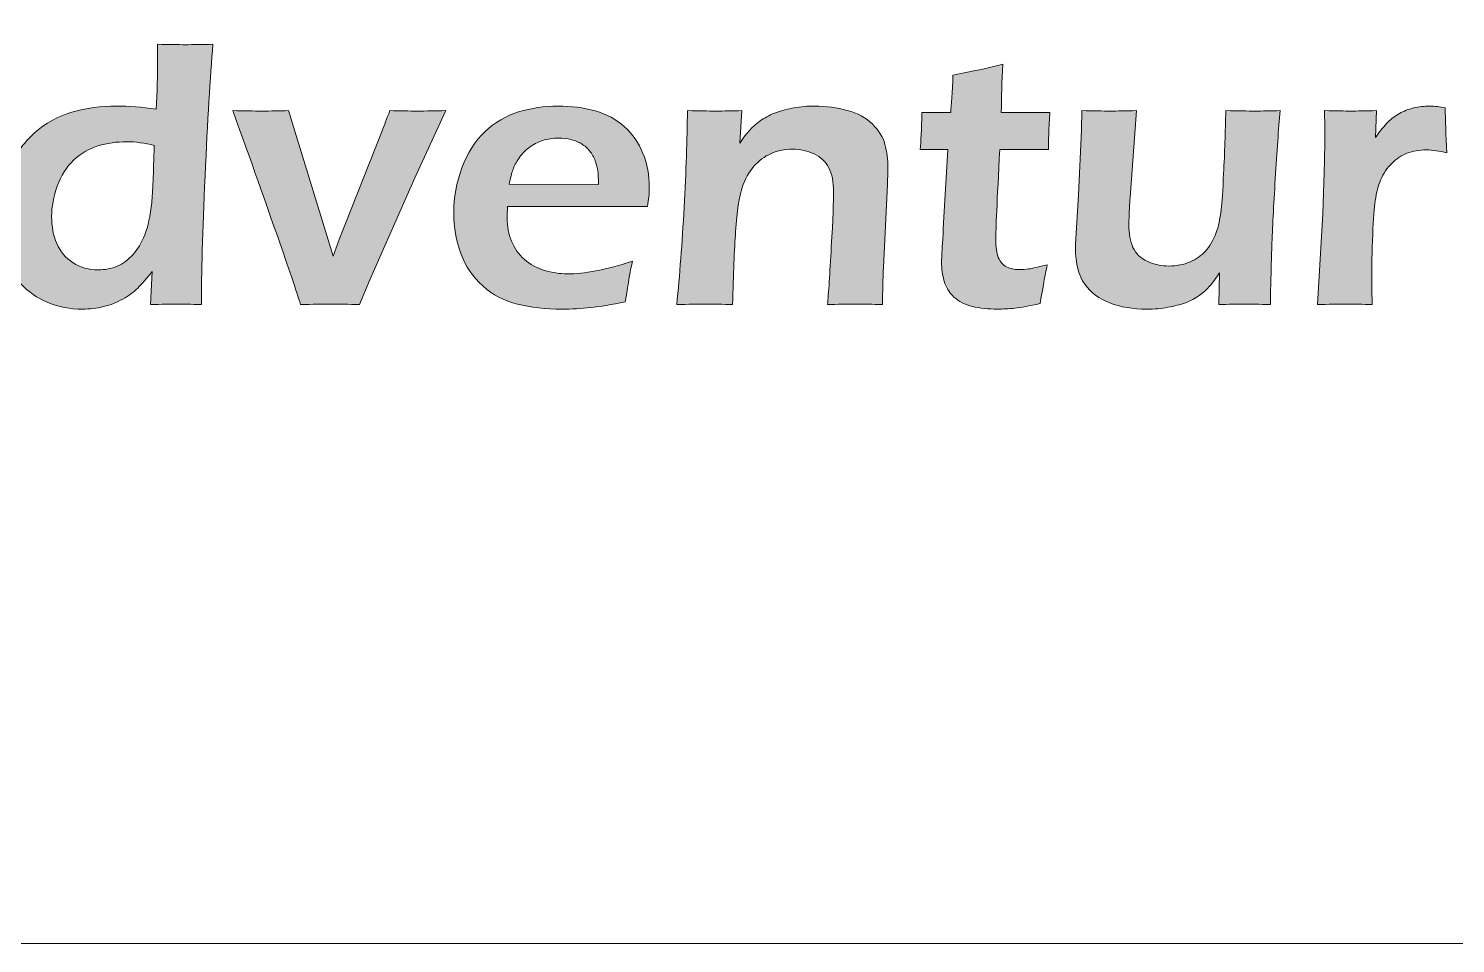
# Model space of a CAD drawing. Header units: inches. Extents: x -5.25 to 4.1, y -1.02 to 4.
# Drawn here: x 1.714 to 2.272, y 0.4 to 0.758 of the extents above; entities that cross this region are included whole.
import ezdxf

# ---------------------------------------------------------------- set-up
doc = ezdxf.new("R2010")
doc.units = ezdxf.units.IN
doc.header["$MEASUREMENT"] = 0
doc.layers.add('Layer 1', color=7, linetype='Continuous', lineweight=0)

# ---------------------------------------------------------------- blocks, each defined once
blk = doc.blocks.new('Block_1')
at = {"layer": 'Layer 1', "true_color": 0x231f20, "transparency": 33554687}
h = blk.add_hatch(color=250, dxfattribs=at)
h.dxf.hatch_style = 2
edge = h.paths.add_edge_path()
edge.add_spline(control_points=[(1.7628, 0.71221), (1.75907, 0.71322), (1.75549, 0.7137), (1.75205, 0.7137), (1.74813, 0.7137), (1.74437, 0.71316), (1.74079, 0.71206), (1.73721, 0.71098), (1.73404, 0.70911), (1.73128, 0.70648), (1.72852, 0.70383), (1.72639, 0.70045), (1.7249, 0.69633), (1.72341, 0.69219), (1.72266, 0.68822), (1.72266, 0.68439), (1.72266, 0.68056), (1.72335, 0.67706), (1.72471, 0.67387), (1.72608, 0.67069), (1.7282, 0.66817), (1.73109, 0.66634), (1.73397, 0.6645), (1.73723, 0.66357), (1.74087, 0.66357), (1.7436, 0.66357), (1.74608, 0.66406), (1.74832, 0.66503), (1.75056, 0.666), (1.7526, 0.66749), (1.75444, 0.6695), (1.75628, 0.67152), (1.75783, 0.67413), (1.7591, 0.6773), (1.76037, 0.68049), (1.76127, 0.68472), (1.76182, 0.68998), (1.76217, 0.69386), (1.7625, 0.70128), (1.7628, 0.71221)], knot_values=[0, 0, 0, 0, 1, 1, 1, 2, 2, 2, 3, 3, 3, 4, 4, 4, 5, 5, 5, 6, 6, 6, 7, 7, 7, 8, 8, 8, 9, 9, 9, 10, 10, 10, 11, 11, 11, 12, 12, 12, 13, 13, 13, 13], degree=3, periodic=0)
edge = h.paths.add_edge_path()
edge.add_spline(control_points=[(1.78123, 0.65), (1.7771, 0.65011), (1.77389, 0.65015), (1.77161, 0.65015), (1.76912, 0.65015), (1.76569, 0.65011), (1.76131, 0.65), (1.76131, 0.65), (1.76196, 0.66298), (1.76196, 0.66298), (1.75978, 0.66014), (1.7579, 0.65796), (1.75633, 0.65641), (1.75477, 0.65488), (1.75283, 0.65344), (1.75052, 0.65213), (1.7482, 0.65081), (1.74571, 0.64982), (1.74302, 0.64918), (1.74034, 0.64853), (1.73755, 0.64821), (1.73467, 0.64821), (1.72989, 0.64821), (1.72542, 0.64907), (1.72124, 0.65082), (1.71706, 0.65256), (1.71351, 0.65502), (1.71058, 0.65816), (1.70764, 0.66132), (1.70548, 0.66508), (1.70409, 0.66943), (1.7027, 0.67379), (1.702, 0.67832), (1.702, 0.68305), (1.702, 0.68956), (1.70324, 0.69591), (1.70572, 0.70211), (1.70821, 0.70829), (1.71162, 0.71331), (1.71594, 0.71714), (1.72026, 0.72097), (1.72515, 0.72367), (1.73062, 0.72527), (1.73608, 0.72686), (1.74195, 0.72766), (1.74821, 0.72766), (1.75273, 0.72766), (1.75785, 0.72724), (1.76356, 0.72639), (1.76394, 0.73286), (1.76412, 0.73964), (1.76412, 0.74676), (1.76412, 0.74676), (1.76412, 0.75183), (1.76412, 0.75183), (1.7688, 0.75172), (1.77238, 0.75168), (1.77487, 0.75168), (1.77811, 0.75168), (1.78174, 0.75172), (1.78577, 0.75183), (1.78468, 0.73919), (1.78365, 0.72201), (1.78268, 0.70024), (1.78171, 0.67848), (1.78123, 0.66174), (1.78123, 0.65)], knot_values=[0, 0, 0, 0, 1, 1, 1, 2, 2, 2, 3, 3, 3, 4, 4, 4, 5, 5, 5, 6, 6, 6, 7, 7, 7, 8, 8, 8, 9, 9, 9, 10, 10, 10, 11, 11, 11, 12, 12, 12, 13, 13, 13, 14, 14, 14, 15, 15, 15, 16, 16, 16, 17, 17, 17, 18, 18, 18, 19, 19, 19, 20, 20, 20, 21, 21, 21, 22, 22, 22, 22], degree=3, periodic=0)
h = blk.add_hatch(color=250, dxfattribs=at)
h.dxf.hatch_style = 2
edge = h.paths.add_edge_path()
edge.add_spline(control_points=[(2.11199, 0.6656), (2.1114, 0.66286), (2.11045, 0.65778), (2.10916, 0.65038), (2.10498, 0.64943), (2.1017, 0.64883), (2.09931, 0.64859), (2.09692, 0.64833), (2.09469, 0.64821), (2.0926, 0.64821), (2.08891, 0.64821), (2.08563, 0.64856), (2.08271, 0.64925), (2.07981, 0.64996), (2.07741, 0.65118), (2.07551, 0.65294), (2.07362, 0.65472), (2.07235, 0.65678), (2.07167, 0.65914), (2.071, 0.6615), (2.07067, 0.66395), (2.07067, 0.66649), (2.07067, 0.66713), (2.07069, 0.66801), (2.07074, 0.66909), (2.07079, 0.67019), (2.07099, 0.67372), (2.07134, 0.67969), (2.07134, 0.67969), (2.07305, 0.71072), (2.07305, 0.71072), (2.07305, 0.71072), (2.06231, 0.71072), (2.06231, 0.71072), (2.06255, 0.7137), (2.06278, 0.71851), (2.06298, 0.72512), (2.06298, 0.72512), (2.07422, 0.72512), (2.07422, 0.72512), (2.07451, 0.728), (2.07481, 0.73291), (2.07511, 0.73981), (2.07511, 0.73981), (2.08392, 0.74154), (2.08392, 0.74154), (2.08577, 0.74188), (2.08933, 0.7427), (2.09461, 0.74399), (2.09425, 0.73728), (2.09405, 0.73098), (2.094, 0.72512), (2.094, 0.72512), (2.11296, 0.72512), (2.11296, 0.72512), (2.11262, 0.71841), (2.11244, 0.71361), (2.11244, 0.71072), (2.11244, 0.71072), (2.09342, 0.71072), (2.09342, 0.71072), (2.09237, 0.69048), (2.09184, 0.67877), (2.09184, 0.67559), (2.09184, 0.6725), (2.09218, 0.67011), (2.09285, 0.66843), (2.09353, 0.66673), (2.0946, 0.66551), (2.0961, 0.66477), (2.09759, 0.66402), (2.09918, 0.66366), (2.10088, 0.66366), (2.10212, 0.66366), (2.10343, 0.66375), (2.10479, 0.66395), (2.10616, 0.66414), (2.10856, 0.6647), (2.11199, 0.6656)], knot_values=[0, 0, 0, 0, 1, 1, 1, 2, 2, 2, 3, 3, 3, 4, 4, 4, 5, 5, 5, 6, 6, 6, 7, 7, 7, 8, 8, 8, 9, 9, 9, 10, 10, 10, 11, 11, 11, 12, 12, 12, 13, 13, 13, 14, 14, 14, 15, 15, 15, 16, 16, 16, 17, 17, 17, 18, 18, 18, 19, 19, 19, 20, 20, 20, 21, 21, 21, 22, 22, 22, 23, 23, 23, 24, 24, 24, 25, 25, 25, 26, 26, 26, 26], degree=3, periodic=0)
h = blk.add_hatch(color=250, dxfattribs=at)
h.dxf.hatch_style = 2
edge = h.paths.add_edge_path()
edge.add_spline(control_points=[(1.82004, 0.65), (1.81675, 0.6605), (1.80792, 0.68578), (1.79353, 0.72587), (1.79791, 0.72576), (1.8017, 0.72572), (1.80488, 0.72572), (1.80827, 0.72572), (1.81173, 0.72576), (1.81526, 0.72587), (1.81526, 0.72587), (1.83272, 0.6689), (1.83272, 0.6689), (1.83272, 0.6689), (1.8351, 0.6754), (1.8351, 0.6754), (1.8351, 0.6754), (1.85192, 0.71803), (1.85192, 0.71803), (1.85272, 0.72002), (1.85371, 0.72263), (1.85491, 0.72587), (1.85897, 0.72576), (1.8626, 0.72572), (1.86577, 0.72572), (1.869, 0.72572), (1.87267, 0.72576), (1.87678, 0.72587), (1.87678, 0.72587), (1.86464, 0.69953), (1.86464, 0.69953), (1.86464, 0.69953), (1.84705, 0.65963), (1.84705, 0.65963), (1.84705, 0.65963), (1.84309, 0.65), (1.84309, 0.65), (1.83862, 0.65011), (1.83486, 0.65015), (1.83183, 0.65015), (1.82865, 0.65015), (1.82471, 0.65011), (1.82004, 0.65)], knot_values=[0, 0, 0, 0, 1, 1, 1, 2, 2, 2, 3, 3, 3, 4, 4, 4, 5, 5, 5, 6, 6, 6, 7, 7, 7, 8, 8, 8, 9, 9, 9, 10, 10, 10, 11, 11, 11, 12, 12, 12, 13, 13, 13, 14, 14, 14, 14], degree=3, periodic=0)
h = blk.add_hatch(color=250, dxfattribs=at)
h.dxf.hatch_style = 2
edge = h.paths.add_edge_path()
edge.add_spline(control_points=[(1.90155, 0.69708), (1.90155, 0.69708), (1.93646, 0.69699), (1.93646, 0.69699), (1.93646, 0.69938), (1.93639, 0.70113), (1.93624, 0.70227), (1.93609, 0.70341), (1.93576, 0.70471), (1.93523, 0.70618), (1.93471, 0.70763), (1.934, 0.70892), (1.93311, 0.71004), (1.93221, 0.71115), (1.93117, 0.71208), (1.92997, 0.71282), (1.92878, 0.71357), (1.9274, 0.71414), (1.92583, 0.71453), (1.92427, 0.71493), (1.92259, 0.71513), (1.9208, 0.71513), (1.91871, 0.71513), (1.91668, 0.7148), (1.91472, 0.71417), (1.91275, 0.71351), (1.91095, 0.71258), (1.90931, 0.71133), (1.90767, 0.7101), (1.90634, 0.70871), (1.90532, 0.70718), (1.9043, 0.70563), (1.90354, 0.70417), (1.90304, 0.70276), (1.90255, 0.70135), (1.90205, 0.69945), (1.90155, 0.69708)], knot_values=[0, 0, 0, 0, 1, 1, 1, 2, 2, 2, 3, 3, 3, 4, 4, 4, 5, 5, 5, 6, 6, 6, 7, 7, 7, 8, 8, 8, 9, 9, 9, 10, 10, 10, 11, 11, 11, 12, 12, 12, 12], degree=3, periodic=0)
edge = h.paths.add_edge_path()
edge.add_spline(control_points=[(1.94974, 0.66694), (1.9491, 0.66399), (1.94817, 0.65873), (1.94698, 0.65112), (1.94161, 0.64997), (1.93709, 0.64921), (1.9334, 0.6488), (1.92972, 0.64841), (1.92602, 0.64821), (1.92229, 0.64821), (1.91577, 0.64821), (1.90995, 0.64886), (1.90479, 0.65015), (1.89965, 0.65144), (1.89513, 0.65381), (1.89126, 0.65727), (1.88738, 0.66071), (1.88451, 0.66496), (1.88268, 0.66998), (1.88084, 0.67499), (1.87992, 0.68026), (1.87992, 0.68578), (1.87992, 0.69188), (1.88099, 0.69781), (1.88312, 0.70355), (1.88526, 0.70928), (1.88826, 0.71398), (1.89211, 0.71764), (1.89597, 0.72129), (1.90036, 0.72386), (1.90528, 0.72538), (1.9102, 0.7269), (1.91535, 0.72766), (1.92072, 0.72766), (1.92579, 0.72766), (1.93062, 0.72702), (1.93519, 0.72576), (1.93977, 0.72449), (1.94361, 0.72243), (1.94672, 0.71954), (1.94983, 0.71666), (1.95222, 0.7132), (1.95388, 0.70916), (1.95555, 0.70511), (1.95638, 0.7006), (1.95638, 0.69564), (1.95638, 0.69331), (1.95613, 0.6909), (1.95563, 0.68842), (1.95563, 0.68842), (1.90095, 0.68834), (1.90095, 0.68834), (1.90085, 0.68651), (1.9008, 0.68503), (1.9008, 0.68395), (1.9008, 0.68061), (1.90137, 0.67756), (1.90252, 0.67476), (1.90367, 0.67198), (1.90533, 0.66962), (1.90752, 0.66768), (1.90971, 0.66574), (1.91232, 0.66431), (1.91535, 0.66338), (1.91838, 0.66248), (1.92137, 0.66201), (1.9243, 0.66201), (1.92773, 0.66201), (1.93145, 0.66238), (1.93546, 0.66313), (1.93946, 0.66387), (1.94422, 0.66515), (1.94974, 0.66694)], knot_values=[0, 0, 0, 0, 1, 1, 1, 2, 2, 2, 3, 3, 3, 4, 4, 4, 5, 5, 5, 6, 6, 6, 7, 7, 7, 8, 8, 8, 9, 9, 9, 10, 10, 10, 11, 11, 11, 12, 12, 12, 13, 13, 13, 14, 14, 14, 15, 15, 15, 16, 16, 16, 17, 17, 17, 18, 18, 18, 19, 19, 19, 20, 20, 20, 21, 21, 21, 22, 22, 22, 23, 23, 23, 24, 24, 24, 24], degree=3, periodic=0)
h = blk.add_hatch(color=250, dxfattribs=at)
h.dxf.hatch_style = 2
edge = h.paths.add_edge_path()
edge.add_spline(control_points=[(1.96712, 0.65), (1.96826, 0.6613), (1.96921, 0.67398), (1.96998, 0.68804), (1.97074, 0.70212), (1.97118, 0.71472), (1.97127, 0.72587), (1.97586, 0.72576), (1.97951, 0.72572), (1.98225, 0.72572), (1.98549, 0.72572), (1.98893, 0.72576), (1.99256, 0.72587), (1.99256, 0.72587), (1.99173, 0.71319), (1.99173, 0.71319), (1.99327, 0.71537), (1.99463, 0.71711), (1.9958, 0.71841), (1.99697, 0.7197), (1.99846, 0.72097), (2.00027, 0.72221), (2.00209, 0.72346), (2.00403, 0.72445), (2.00609, 0.72519), (2.00816, 0.72594), (2.01047, 0.72654), (2.01303, 0.72698), (2.01559, 0.72743), (2.01827, 0.72766), (2.02105, 0.72766), (2.02548, 0.72766), (2.02972, 0.72709), (2.03377, 0.72598), (2.03783, 0.72485), (2.0411, 0.72308), (2.04359, 0.72065), (2.04607, 0.71821), (2.04772, 0.71555), (2.04851, 0.71266), (2.0493, 0.70978), (2.0497, 0.70672), (2.0497, 0.70349), (2.0497, 0.70215), (2.04963, 0.70001), (2.04948, 0.69708), (2.04948, 0.69708), (2.04794, 0.66447), (2.04794, 0.66447), (2.04774, 0.65995), (2.04762, 0.65512), (2.04757, 0.65), (2.04363, 0.65011), (2.04028, 0.65015), (2.03748, 0.65015), (2.0337, 0.65015), (2.02989, 0.65011), (2.02606, 0.65), (2.02646, 0.65432), (2.02696, 0.66188), (2.02755, 0.67263), (2.02815, 0.6834), (2.02845, 0.69054), (2.02845, 0.69401), (2.02845, 0.69794), (2.02783, 0.7011), (2.02659, 0.70349), (2.02534, 0.70588), (2.02342, 0.7077), (2.02081, 0.70893), (2.0182, 0.71018), (2.01538, 0.7108), (2.01235, 0.7108), (2.00937, 0.7108), (2.00659, 0.71023), (2.004, 0.70908), (2.00142, 0.70794), (1.99919, 0.70627), (1.99729, 0.70409), (1.99531, 0.70185), (1.99377, 0.69908), (1.99268, 0.6958), (1.99153, 0.69233), (1.99068, 0.68658), (1.99014, 0.67858), (1.98964, 0.67145), (1.98924, 0.66193), (1.98894, 0.65), (1.9851, 0.65011), (1.98164, 0.65015), (1.97856, 0.65015), (1.97542, 0.65015), (1.97161, 0.65011), (1.96712, 0.65)], knot_values=[0, 0, 0, 0, 1, 1, 1, 2, 2, 2, 3, 3, 3, 4, 4, 4, 5, 5, 5, 6, 6, 6, 7, 7, 7, 8, 8, 8, 9, 9, 9, 10, 10, 10, 11, 11, 11, 12, 12, 12, 13, 13, 13, 14, 14, 14, 15, 15, 15, 16, 16, 16, 17, 17, 17, 18, 18, 18, 19, 19, 19, 20, 20, 20, 21, 21, 21, 22, 22, 22, 23, 23, 23, 24, 24, 24, 25, 25, 25, 26, 26, 26, 27, 27, 27, 28, 28, 28, 29, 29, 29, 30, 30, 30, 31, 31, 31, 31], degree=3, periodic=0)
h = blk.add_hatch(color=250, dxfattribs=at)
h.dxf.hatch_style = 2
edge = h.paths.add_edge_path()
edge.add_spline(control_points=[(2.19921, 0.65), (2.19483, 0.65011), (2.19147, 0.65015), (2.18913, 0.65015), (2.1862, 0.65015), (2.18286, 0.65011), (2.17913, 0.65), (2.17913, 0.65), (2.17927, 0.66238), (2.17927, 0.66238), (2.17788, 0.66029), (2.17666, 0.65861), (2.17561, 0.65735), (2.17457, 0.65607), (2.1732, 0.65484), (2.17151, 0.65362), (2.16982, 0.6524), (2.16798, 0.65144), (2.16599, 0.6507), (2.164, 0.64998), (2.16173, 0.64939), (2.15917, 0.64891), (2.15661, 0.64845), (2.15388, 0.64821), (2.151, 0.64821), (2.14543, 0.64821), (2.14058, 0.64902), (2.13645, 0.65063), (2.13233, 0.65225), (2.12906, 0.6547), (2.12665, 0.65799), (2.12424, 0.66127), (2.12303, 0.66596), (2.12303, 0.67208), (2.12303, 0.67208), (2.12303, 0.67365), (2.12303, 0.67365), (2.12303, 0.67365), (2.12424, 0.6929), (2.12424, 0.6929), (2.12424, 0.6929), (2.12537, 0.71826), (2.12537, 0.71826), (2.12543, 0.7203), (2.12545, 0.72283), (2.12545, 0.72587), (2.13017, 0.72576), (2.13387, 0.72572), (2.13655, 0.72572), (2.13938, 0.72572), (2.14281, 0.72576), (2.14683, 0.72587), (2.14683, 0.72587), (2.14435, 0.69185), (2.14435, 0.69185), (2.1442, 0.68921), (2.14408, 0.68698), (2.14401, 0.68517), (2.14393, 0.68336), (2.1439, 0.68205), (2.1439, 0.68126), (2.1439, 0.67768), (2.14444, 0.67471), (2.1455, 0.67234), (2.14657, 0.66998), (2.14843, 0.66817), (2.15109, 0.66694), (2.15375, 0.66569), (2.1566, 0.66507), (2.15962, 0.66507), (2.1625, 0.66507), (2.16524, 0.66562), (2.16782, 0.66671), (2.17016, 0.66771), (2.17215, 0.66909), (2.17382, 0.67088), (2.17548, 0.67268), (2.17689, 0.67509), (2.17803, 0.67813), (2.17887, 0.68031), (2.17952, 0.68335), (2.17997, 0.68723), (2.18032, 0.68995), (2.18064, 0.69466), (2.18094, 0.70132), (2.18135, 0.70938), (2.18163, 0.71756), (2.18179, 0.72587), (2.18672, 0.72576), (2.19048, 0.72572), (2.19307, 0.72572), (2.196, 0.72572), (2.19932, 0.72576), (2.203, 0.72587), (2.20241, 0.71875), (2.20179, 0.70987), (2.20114, 0.69919), (2.2005, 0.68853), (2.20005, 0.67973), (2.19981, 0.67278), (2.19956, 0.66585), (2.19936, 0.65826), (2.19921, 0.65)], knot_values=[0, 0, 0, 0, 1, 1, 1, 2, 2, 2, 3, 3, 3, 4, 4, 4, 5, 5, 5, 6, 6, 6, 7, 7, 7, 8, 8, 8, 9, 9, 9, 10, 10, 10, 11, 11, 11, 12, 12, 12, 13, 13, 13, 14, 14, 14, 15, 15, 15, 16, 16, 16, 17, 17, 17, 18, 18, 18, 19, 19, 19, 20, 20, 20, 21, 21, 21, 22, 22, 22, 23, 23, 23, 24, 24, 24, 25, 25, 25, 26, 26, 26, 27, 27, 27, 28, 28, 28, 29, 29, 29, 30, 30, 30, 31, 31, 31, 32, 32, 32, 33, 33, 33, 34, 34, 34, 34], degree=3, periodic=0)
h = blk.add_hatch(color=250, dxfattribs=at)
h.dxf.hatch_style = 2
edge = h.paths.add_edge_path()
edge.add_spline(control_points=[(2.21762, 0.65), (2.21762, 0.65), (2.21978, 0.68544), (2.21978, 0.68544), (2.21978, 0.68544), (2.22038, 0.70603), (2.22038, 0.70603), (2.22048, 0.71025), (2.22053, 0.7145), (2.22053, 0.71878), (2.22053, 0.71952), (2.22048, 0.72188), (2.22038, 0.72587), (2.225, 0.72576), (2.22841, 0.72572), (2.2306, 0.72572), (2.23314, 0.72572), (2.2365, 0.72576), (2.24068, 0.72587), (2.24068, 0.72587), (2.2403, 0.71535), (2.2403, 0.71535), (2.24219, 0.71803), (2.24381, 0.72004), (2.24515, 0.72135), (2.24649, 0.72267), (2.248, 0.72381), (2.24967, 0.72475), (2.25133, 0.72569), (2.25318, 0.72641), (2.25522, 0.72692), (2.25726, 0.7274), (2.25935, 0.72766), (2.26149, 0.72766), (2.26348, 0.72766), (2.26552, 0.7274), (2.26761, 0.72692), (2.26761, 0.72229), (2.26783, 0.71642), (2.26828, 0.70931), (2.26534, 0.7101), (2.26268, 0.7105), (2.26029, 0.7105), (2.25741, 0.7105), (2.25486, 0.71007), (2.25264, 0.70919), (2.25043, 0.70832), (2.24844, 0.707), (2.24668, 0.70524), (2.24491, 0.70348), (2.24346, 0.70129), (2.24231, 0.69872), (2.24137, 0.69663), (2.24067, 0.69392), (2.24022, 0.69058), (2.23983, 0.688), (2.23951, 0.68357), (2.23924, 0.6773), (2.23897, 0.67103), (2.23884, 0.66488), (2.23884, 0.6588), (2.23884, 0.65647), (2.23892, 0.65354), (2.23907, 0.65), (2.23528, 0.65011), (2.23182, 0.65015), (2.22868, 0.65015), (2.22559, 0.65015), (2.2219, 0.65011), (2.21762, 0.65)], knot_values=[0, 0, 0, 0, 1, 1, 1, 2, 2, 2, 3, 3, 3, 4, 4, 4, 5, 5, 5, 6, 6, 6, 7, 7, 7, 8, 8, 8, 9, 9, 9, 10, 10, 10, 11, 11, 11, 12, 12, 12, 13, 13, 13, 14, 14, 14, 15, 15, 15, 16, 16, 16, 17, 17, 17, 18, 18, 18, 19, 19, 19, 20, 20, 20, 21, 21, 21, 22, 22, 22, 23, 23, 23, 23], degree=3, periodic=0)
at = {"layer": 'Layer 1'}
for points, knots in [([(1.78123, 0.65), (1.7771, 0.65011), (1.77389, 0.65015), (1.77161, 0.65015), (1.76912, 0.65015), (1.76569, 0.65011), (1.76131, 0.65), (1.76131, 0.65), (1.76196, 0.66298), (1.76196, 0.66298), (1.75978, 0.66014), (1.7579, 0.65796), (1.75633, 0.65641), (1.75477, 0.65488), (1.75283, 0.65344), (1.75052, 0.65213), (1.7482, 0.65081), (1.74571, 0.64982), (1.74302, 0.64918), (1.74034, 0.64853), (1.73755, 0.64821), (1.73467, 0.64821), (1.72989, 0.64821), (1.72542, 0.64907), (1.72124, 0.65082), (1.71706, 0.65256), (1.71351, 0.65502), (1.71058, 0.65816), (1.70764, 0.66132), (1.70548, 0.66508), (1.70409, 0.66943), (1.7027, 0.67379), (1.702, 0.67832), (1.702, 0.68305), (1.702, 0.68956), (1.70324, 0.69591), (1.70572, 0.70211), (1.70821, 0.70829), (1.71162, 0.71331), (1.71594, 0.71714), (1.72026, 0.72097), (1.72515, 0.72367), (1.73062, 0.72527), (1.73608, 0.72686), (1.74195, 0.72766), (1.74821, 0.72766), (1.75273, 0.72766), (1.75785, 0.72724), (1.76356, 0.72639), (1.76394, 0.73286), (1.76412, 0.73964), (1.76412, 0.74676), (1.76412, 0.74676), (1.76412, 0.75183), (1.76412, 0.75183), (1.7688, 0.75172), (1.77238, 0.75168), (1.77487, 0.75168), (1.77811, 0.75168), (1.78174, 0.75172), (1.78577, 0.75183), (1.78468, 0.73919), (1.78365, 0.72201), (1.78268, 0.70024), (1.78171, 0.67848), (1.78123, 0.66174), (1.78123, 0.65)], [0, 0, 0, 0, 1, 1, 1, 2, 2, 2, 3, 3, 3, 4, 4, 4, 5, 5, 5, 6, 6, 6, 7, 7, 7, 8, 8, 8, 9, 9, 9, 10, 10, 10, 11, 11, 11, 12, 12, 12, 13, 13, 13, 14, 14, 14, 15, 15, 15, 16, 16, 16, 17, 17, 17, 18, 18, 18, 19, 19, 19, 20, 20, 20, 21, 21, 21, 22, 22, 22, 22]), ([(2.11199, 0.6656), (2.1114, 0.66286), (2.11045, 0.65778), (2.10916, 0.65038), (2.10498, 0.64943), (2.1017, 0.64883), (2.09931, 0.64859), (2.09692, 0.64833), (2.09469, 0.64821), (2.0926, 0.64821), (2.08891, 0.64821), (2.08563, 0.64856), (2.08271, 0.64925), (2.07981, 0.64996), (2.07741, 0.65118), (2.07551, 0.65294), (2.07362, 0.65472), (2.07235, 0.65678), (2.07167, 0.65914), (2.071, 0.6615), (2.07067, 0.66395), (2.07067, 0.66649), (2.07067, 0.66713), (2.07069, 0.66801), (2.07074, 0.66909), (2.07079, 0.67019), (2.07099, 0.67372), (2.07134, 0.67969), (2.07134, 0.67969), (2.07305, 0.71072), (2.07305, 0.71072), (2.07305, 0.71072), (2.06231, 0.71072), (2.06231, 0.71072), (2.06255, 0.7137), (2.06278, 0.71851), (2.06298, 0.72512), (2.06298, 0.72512), (2.07422, 0.72512), (2.07422, 0.72512), (2.07451, 0.728), (2.07481, 0.73291), (2.07511, 0.73981), (2.07511, 0.73981), (2.08392, 0.74154), (2.08392, 0.74154), (2.08577, 0.74188), (2.08933, 0.7427), (2.09461, 0.74399), (2.09425, 0.73728), (2.09405, 0.73098), (2.094, 0.72512), (2.094, 0.72512), (2.11296, 0.72512), (2.11296, 0.72512), (2.11262, 0.71841), (2.11244, 0.71361), (2.11244, 0.71072), (2.11244, 0.71072), (2.09342, 0.71072), (2.09342, 0.71072), (2.09237, 0.69048), (2.09184, 0.67877), (2.09184, 0.67559), (2.09184, 0.6725), (2.09218, 0.67011), (2.09285, 0.66843), (2.09353, 0.66673), (2.0946, 0.66551), (2.0961, 0.66477), (2.09759, 0.66402), (2.09918, 0.66366), (2.10088, 0.66366), (2.10212, 0.66366), (2.10343, 0.66375), (2.10479, 0.66395), (2.10616, 0.66414), (2.10856, 0.6647), (2.11199, 0.6656)], [0, 0, 0, 0, 1, 1, 1, 2, 2, 2, 3, 3, 3, 4, 4, 4, 5, 5, 5, 6, 6, 6, 7, 7, 7, 8, 8, 8, 9, 9, 9, 10, 10, 10, 11, 11, 11, 12, 12, 12, 13, 13, 13, 14, 14, 14, 15, 15, 15, 16, 16, 16, 17, 17, 17, 18, 18, 18, 19, 19, 19, 20, 20, 20, 21, 21, 21, 22, 22, 22, 23, 23, 23, 24, 24, 24, 25, 25, 25, 26, 26, 26, 26]), ([(1.82004, 0.65), (1.81675, 0.6605), (1.80792, 0.68578), (1.79353, 0.72587), (1.79791, 0.72576), (1.8017, 0.72572), (1.80488, 0.72572), (1.80827, 0.72572), (1.81173, 0.72576), (1.81526, 0.72587), (1.81526, 0.72587), (1.83272, 0.6689), (1.83272, 0.6689), (1.83272, 0.6689), (1.8351, 0.6754), (1.8351, 0.6754), (1.8351, 0.6754), (1.85192, 0.71803), (1.85192, 0.71803), (1.85272, 0.72002), (1.85371, 0.72263), (1.85491, 0.72587), (1.85897, 0.72576), (1.8626, 0.72572), (1.86577, 0.72572), (1.869, 0.72572), (1.87267, 0.72576), (1.87678, 0.72587), (1.87678, 0.72587), (1.86464, 0.69953), (1.86464, 0.69953), (1.86464, 0.69953), (1.84705, 0.65963), (1.84705, 0.65963), (1.84705, 0.65963), (1.84309, 0.65), (1.84309, 0.65), (1.83862, 0.65011), (1.83486, 0.65015), (1.83183, 0.65015), (1.82865, 0.65015), (1.82471, 0.65011), (1.82004, 0.65)], [0, 0, 0, 0, 1, 1, 1, 2, 2, 2, 3, 3, 3, 4, 4, 4, 5, 5, 5, 6, 6, 6, 7, 7, 7, 8, 8, 8, 9, 9, 9, 10, 10, 10, 11, 11, 11, 12, 12, 12, 13, 13, 13, 14, 14, 14, 14]), ([(1.94974, 0.66694), (1.9491, 0.66399), (1.94817, 0.65873), (1.94698, 0.65112), (1.94161, 0.64997), (1.93709, 0.64921), (1.9334, 0.6488), (1.92972, 0.64841), (1.92602, 0.64821), (1.92229, 0.64821), (1.91577, 0.64821), (1.90995, 0.64886), (1.90479, 0.65015), (1.89965, 0.65144), (1.89513, 0.65381), (1.89126, 0.65727), (1.88738, 0.66071), (1.88451, 0.66496), (1.88268, 0.66998), (1.88084, 0.67499), (1.87992, 0.68026), (1.87992, 0.68578), (1.87992, 0.69188), (1.88099, 0.69781), (1.88312, 0.70355), (1.88526, 0.70928), (1.88826, 0.71398), (1.89211, 0.71764), (1.89597, 0.72129), (1.90036, 0.72386), (1.90528, 0.72538), (1.9102, 0.7269), (1.91535, 0.72766), (1.92072, 0.72766), (1.92579, 0.72766), (1.93062, 0.72702), (1.93519, 0.72576), (1.93977, 0.72449), (1.94361, 0.72243), (1.94672, 0.71954), (1.94983, 0.71666), (1.95222, 0.7132), (1.95388, 0.70916), (1.95555, 0.70511), (1.95638, 0.7006), (1.95638, 0.69564), (1.95638, 0.69331), (1.95613, 0.6909), (1.95563, 0.68842), (1.95563, 0.68842), (1.90095, 0.68834), (1.90095, 0.68834), (1.90085, 0.68651), (1.9008, 0.68503), (1.9008, 0.68395), (1.9008, 0.68061), (1.90137, 0.67756), (1.90252, 0.67476), (1.90367, 0.67198), (1.90533, 0.66962), (1.90752, 0.66768), (1.90971, 0.66574), (1.91232, 0.66431), (1.91535, 0.66338), (1.91838, 0.66248), (1.92137, 0.66201), (1.9243, 0.66201), (1.92773, 0.66201), (1.93145, 0.66238), (1.93546, 0.66313), (1.93946, 0.66387), (1.94422, 0.66515), (1.94974, 0.66694)], [0, 0, 0, 0, 1, 1, 1, 2, 2, 2, 3, 3, 3, 4, 4, 4, 5, 5, 5, 6, 6, 6, 7, 7, 7, 8, 8, 8, 9, 9, 9, 10, 10, 10, 11, 11, 11, 12, 12, 12, 13, 13, 13, 14, 14, 14, 15, 15, 15, 16, 16, 16, 17, 17, 17, 18, 18, 18, 19, 19, 19, 20, 20, 20, 21, 21, 21, 22, 22, 22, 23, 23, 23, 24, 24, 24, 24]), ([(1.96712, 0.65), (1.96826, 0.6613), (1.96921, 0.67398), (1.96998, 0.68804), (1.97074, 0.70212), (1.97118, 0.71472), (1.97127, 0.72587), (1.97586, 0.72576), (1.97951, 0.72572), (1.98225, 0.72572), (1.98549, 0.72572), (1.98893, 0.72576), (1.99256, 0.72587), (1.99256, 0.72587), (1.99173, 0.71319), (1.99173, 0.71319), (1.99327, 0.71537), (1.99463, 0.71711), (1.9958, 0.71841), (1.99697, 0.7197), (1.99846, 0.72097), (2.00027, 0.72221), (2.00209, 0.72346), (2.00403, 0.72445), (2.00609, 0.72519), (2.00816, 0.72594), (2.01047, 0.72654), (2.01303, 0.72698), (2.01559, 0.72743), (2.01827, 0.72766), (2.02105, 0.72766), (2.02548, 0.72766), (2.02972, 0.72709), (2.03377, 0.72598), (2.03783, 0.72485), (2.0411, 0.72308), (2.04359, 0.72065), (2.04607, 0.71821), (2.04772, 0.71555), (2.04851, 0.71266), (2.0493, 0.70978), (2.0497, 0.70672), (2.0497, 0.70349), (2.0497, 0.70215), (2.04963, 0.70001), (2.04948, 0.69708), (2.04948, 0.69708), (2.04794, 0.66447), (2.04794, 0.66447), (2.04774, 0.65995), (2.04762, 0.65512), (2.04757, 0.65), (2.04363, 0.65011), (2.04028, 0.65015), (2.03748, 0.65015), (2.0337, 0.65015), (2.02989, 0.65011), (2.02606, 0.65), (2.02646, 0.65432), (2.02696, 0.66188), (2.02755, 0.67263), (2.02815, 0.6834), (2.02845, 0.69054), (2.02845, 0.69401), (2.02845, 0.69794), (2.02783, 0.7011), (2.02659, 0.70349), (2.02534, 0.70588), (2.02342, 0.7077), (2.02081, 0.70893), (2.0182, 0.71018), (2.01538, 0.7108), (2.01235, 0.7108), (2.00937, 0.7108), (2.00659, 0.71023), (2.004, 0.70908), (2.00142, 0.70794), (1.99919, 0.70627), (1.99729, 0.70409), (1.99531, 0.70185), (1.99377, 0.69908), (1.99268, 0.6958), (1.99153, 0.69233), (1.99068, 0.68658), (1.99014, 0.67858), (1.98964, 0.67145), (1.98924, 0.66193), (1.98894, 0.65), (1.9851, 0.65011), (1.98164, 0.65015), (1.97856, 0.65015), (1.97542, 0.65015), (1.97161, 0.65011), (1.96712, 0.65)], [0, 0, 0, 0, 1, 1, 1, 2, 2, 2, 3, 3, 3, 4, 4, 4, 5, 5, 5, 6, 6, 6, 7, 7, 7, 8, 8, 8, 9, 9, 9, 10, 10, 10, 11, 11, 11, 12, 12, 12, 13, 13, 13, 14, 14, 14, 15, 15, 15, 16, 16, 16, 17, 17, 17, 18, 18, 18, 19, 19, 19, 20, 20, 20, 21, 21, 21, 22, 22, 22, 23, 23, 23, 24, 24, 24, 25, 25, 25, 26, 26, 26, 27, 27, 27, 28, 28, 28, 29, 29, 29, 30, 30, 30, 31, 31, 31, 31]), ([(2.19921, 0.65), (2.19483, 0.65011), (2.19147, 0.65015), (2.18913, 0.65015), (2.1862, 0.65015), (2.18286, 0.65011), (2.17913, 0.65), (2.17913, 0.65), (2.17927, 0.66238), (2.17927, 0.66238), (2.17788, 0.66029), (2.17666, 0.65861), (2.17561, 0.65735), (2.17457, 0.65607), (2.1732, 0.65484), (2.17151, 0.65362), (2.16982, 0.6524), (2.16798, 0.65144), (2.16599, 0.6507), (2.164, 0.64998), (2.16173, 0.64939), (2.15917, 0.64891), (2.15661, 0.64845), (2.15388, 0.64821), (2.151, 0.64821), (2.14543, 0.64821), (2.14058, 0.64902), (2.13645, 0.65063), (2.13233, 0.65225), (2.12906, 0.6547), (2.12665, 0.65799), (2.12424, 0.66127), (2.12303, 0.66596), (2.12303, 0.67208), (2.12303, 0.67208), (2.12303, 0.67365), (2.12303, 0.67365), (2.12303, 0.67365), (2.12424, 0.6929), (2.12424, 0.6929), (2.12424, 0.6929), (2.12537, 0.71826), (2.12537, 0.71826), (2.12543, 0.7203), (2.12545, 0.72283), (2.12545, 0.72587), (2.13017, 0.72576), (2.13387, 0.72572), (2.13655, 0.72572), (2.13938, 0.72572), (2.14281, 0.72576), (2.14683, 0.72587), (2.14683, 0.72587), (2.14435, 0.69185), (2.14435, 0.69185), (2.1442, 0.68921), (2.14408, 0.68698), (2.14401, 0.68517), (2.14393, 0.68336), (2.1439, 0.68205), (2.1439, 0.68126), (2.1439, 0.67768), (2.14444, 0.67471), (2.1455, 0.67234), (2.14657, 0.66998), (2.14843, 0.66817), (2.15109, 0.66694), (2.15375, 0.66569), (2.1566, 0.66507), (2.15962, 0.66507), (2.1625, 0.66507), (2.16524, 0.66562), (2.16782, 0.66671), (2.17016, 0.66771), (2.17215, 0.66909), (2.17382, 0.67088), (2.17548, 0.67268), (2.17689, 0.67509), (2.17803, 0.67813), (2.17887, 0.68031), (2.17952, 0.68335), (2.17997, 0.68723), (2.18032, 0.68995), (2.18064, 0.69466), (2.18094, 0.70132), (2.18135, 0.70938), (2.18163, 0.71756), (2.18179, 0.72587), (2.18672, 0.72576), (2.19048, 0.72572), (2.19307, 0.72572), (2.196, 0.72572), (2.19932, 0.72576), (2.203, 0.72587), (2.20241, 0.71875), (2.20179, 0.70987), (2.20114, 0.69919), (2.2005, 0.68853), (2.20005, 0.67973), (2.19981, 0.67278), (2.19956, 0.66585), (2.19936, 0.65826), (2.19921, 0.65)], [0, 0, 0, 0, 1, 1, 1, 2, 2, 2, 3, 3, 3, 4, 4, 4, 5, 5, 5, 6, 6, 6, 7, 7, 7, 8, 8, 8, 9, 9, 9, 10, 10, 10, 11, 11, 11, 12, 12, 12, 13, 13, 13, 14, 14, 14, 15, 15, 15, 16, 16, 16, 17, 17, 17, 18, 18, 18, 19, 19, 19, 20, 20, 20, 21, 21, 21, 22, 22, 22, 23, 23, 23, 24, 24, 24, 25, 25, 25, 26, 26, 26, 27, 27, 27, 28, 28, 28, 29, 29, 29, 30, 30, 30, 31, 31, 31, 32, 32, 32, 33, 33, 33, 34, 34, 34, 34]), ([(2.21762, 0.65), (2.21762, 0.65), (2.21978, 0.68544), (2.21978, 0.68544), (2.21978, 0.68544), (2.22038, 0.70603), (2.22038, 0.70603), (2.22048, 0.71025), (2.22053, 0.7145), (2.22053, 0.71878), (2.22053, 0.71952), (2.22048, 0.72188), (2.22038, 0.72587), (2.225, 0.72576), (2.22841, 0.72572), (2.2306, 0.72572), (2.23314, 0.72572), (2.2365, 0.72576), (2.24068, 0.72587), (2.24068, 0.72587), (2.2403, 0.71535), (2.2403, 0.71535), (2.24219, 0.71803), (2.24381, 0.72004), (2.24515, 0.72135), (2.24649, 0.72267), (2.248, 0.72381), (2.24967, 0.72475), (2.25133, 0.72569), (2.25318, 0.72641), (2.25522, 0.72692), (2.25726, 0.7274), (2.25935, 0.72766), (2.26149, 0.72766), (2.26348, 0.72766), (2.26552, 0.7274), (2.26761, 0.72692), (2.26761, 0.72229), (2.26783, 0.71642), (2.26828, 0.70931), (2.26534, 0.7101), (2.26268, 0.7105), (2.26029, 0.7105), (2.25741, 0.7105), (2.25486, 0.71007), (2.25264, 0.70919), (2.25043, 0.70832), (2.24844, 0.707), (2.24668, 0.70524), (2.24491, 0.70348), (2.24346, 0.70129), (2.24231, 0.69872), (2.24137, 0.69663), (2.24067, 0.69392), (2.24022, 0.69058), (2.23983, 0.688), (2.23951, 0.68357), (2.23924, 0.6773), (2.23897, 0.67103), (2.23884, 0.66488), (2.23884, 0.6588), (2.23884, 0.65647), (2.23892, 0.65354), (2.23907, 0.65), (2.23528, 0.65011), (2.23182, 0.65015), (2.22868, 0.65015), (2.22559, 0.65015), (2.2219, 0.65011), (2.21762, 0.65)], [0, 0, 0, 0, 1, 1, 1, 2, 2, 2, 3, 3, 3, 4, 4, 4, 5, 5, 5, 6, 6, 6, 7, 7, 7, 8, 8, 8, 9, 9, 9, 10, 10, 10, 11, 11, 11, 12, 12, 12, 13, 13, 13, 14, 14, 14, 15, 15, 15, 16, 16, 16, 17, 17, 17, 18, 18, 18, 19, 19, 19, 20, 20, 20, 21, 21, 21, 22, 22, 22, 23, 23, 23, 23]), ([(1.90155, 0.69708), (1.90155, 0.69708), (1.93646, 0.69699), (1.93646, 0.69699), (1.93646, 0.69938), (1.93639, 0.70113), (1.93624, 0.70227), (1.93609, 0.70341), (1.93576, 0.70471), (1.93523, 0.70618), (1.93471, 0.70763), (1.934, 0.70892), (1.93311, 0.71004), (1.93221, 0.71115), (1.93117, 0.71208), (1.92997, 0.71282), (1.92878, 0.71357), (1.9274, 0.71414), (1.92583, 0.71453), (1.92427, 0.71493), (1.92259, 0.71513), (1.9208, 0.71513), (1.91871, 0.71513), (1.91668, 0.7148), (1.91472, 0.71417), (1.91275, 0.71351), (1.91095, 0.71258), (1.90931, 0.71133), (1.90767, 0.7101), (1.90634, 0.70871), (1.90532, 0.70718), (1.9043, 0.70563), (1.90354, 0.70417), (1.90304, 0.70276), (1.90255, 0.70135), (1.90205, 0.69945), (1.90155, 0.69708)], [0, 0, 0, 0, 1, 1, 1, 2, 2, 2, 3, 3, 3, 4, 4, 4, 5, 5, 5, 6, 6, 6, 7, 7, 7, 8, 8, 8, 9, 9, 9, 10, 10, 10, 11, 11, 11, 12, 12, 12, 12]), ([(1.7628, 0.71221), (1.75907, 0.71322), (1.75549, 0.7137), (1.75205, 0.7137), (1.74813, 0.7137), (1.74437, 0.71316), (1.74079, 0.71206), (1.73721, 0.71098), (1.73404, 0.70911), (1.73128, 0.70648), (1.72852, 0.70383), (1.72639, 0.70045), (1.7249, 0.69633), (1.72341, 0.69219), (1.72266, 0.68822), (1.72266, 0.68439), (1.72266, 0.68056), (1.72335, 0.67706), (1.72471, 0.67387), (1.72608, 0.67069), (1.7282, 0.66817), (1.73109, 0.66634), (1.73397, 0.6645), (1.73723, 0.66357), (1.74087, 0.66357), (1.7436, 0.66357), (1.74608, 0.66406), (1.74832, 0.66503), (1.75056, 0.666), (1.7526, 0.66749), (1.75444, 0.6695), (1.75628, 0.67152), (1.75783, 0.67413), (1.7591, 0.6773), (1.76037, 0.68049), (1.76127, 0.68472), (1.76182, 0.68998), (1.76217, 0.69386), (1.7625, 0.70128), (1.7628, 0.71221)], [0, 0, 0, 0, 1, 1, 1, 2, 2, 2, 3, 3, 3, 4, 4, 4, 5, 5, 5, 6, 6, 6, 7, 7, 7, 8, 8, 8, 9, 9, 9, 10, 10, 10, 11, 11, 11, 12, 12, 12, 13, 13, 13, 13])]:
    blk.add_open_spline(points, degree=3, knots=knots, dxfattribs=at)

msp = doc.modelspace()

# ---------------------------------------------------------------- linework, layer by layer
at = {"layer": 'Layer 1', "color": 250, "lineweight": 0, "true_color": 0x231f20}
msp.add_open_spline([(3.9775, 2.782), (3.9775, 2.782), (3.9775, 4), (3.9775, 4), (3.9775, 4), (-0.3625, 4), (-0.3625, 4), (-0.3625, 4), (-0.3625, 2.782), (-0.3625, 2.782), (-0.3625, 2.782), (-0.1625, 2.782), (-0.1625, 2.782), (-0.1625, 2.782), (-0.1625, 2.388), (-0.1625, 2.388), (-0.1625, 2.388), (-0.3625, 2.388), (-0.3625, 2.388), (-0.3625, 2.388), (-0.3625, 1.544), (-0.3625, 1.544), (-0.3625, 1.544), (-0.1625, 1.544), (-0.1625, 1.544), (-0.1625, 1.544), (-0.16366, 1.14136), (-0.16366, 1.14136), (-0.16366, 1.14136), (-0.36366, 1.14136), (-0.36366, 1.14136), (-0.36366, 1.14136), (-0.3625, 0.4), (-0.3625, 0.4), (-0.3625, 0.4), (3.9775, 0.4), (3.9775, 0.4), (3.9775, 0.4), (3.9775, 1.616), (3.9775, 1.616), (3.9775, 1.616), (4.1025, 1.616), (4.1025, 1.616), (4.1025, 1.616), (4.1025, 2.782), (4.1025, 2.782), (4.1025, 2.782), (3.9775, 2.782), (3.9775, 2.782)], degree=3, knots=[0, 0, 0, 0, 1, 1, 1, 2, 2, 2, 3, 3, 3, 4, 4, 4, 5, 5, 5, 6, 6, 6, 7, 7, 7, 8, 8, 8, 9, 9, 9, 10, 10, 10, 11, 11, 11, 12, 12, 12, 13, 13, 13, 14, 14, 14, 15, 15, 15, 16, 16, 16, 16], dxfattribs=at)

# ---------------------------------------------------------------- block references
at = {"layer": 'Layer 1'}
msp.add_blockref('Block_1', (0, 0), dxfattribs=at)

doc.saveas('drawing.dxf')
